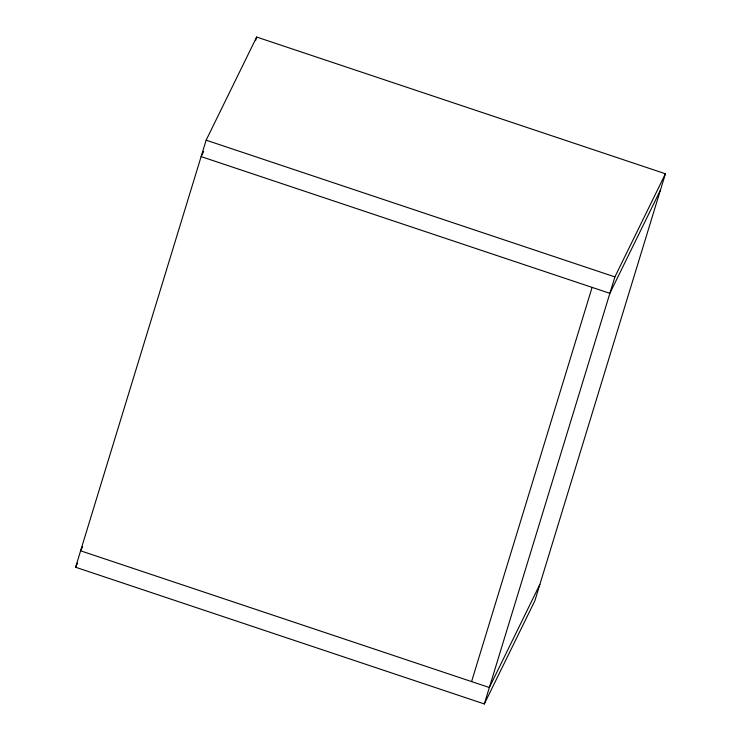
<?xml version="1.0" encoding="UTF-8"?>
<svg xmlns="http://www.w3.org/2000/svg" width="741" height="741" viewBox="0 0 741 741"><rect width="100%" height="100%" fill="white"/><g stroke="black" fill="none" stroke-linecap="round" stroke-linejoin="round"><path stroke-width="1.11" d="M75.582 567.226L206.146 140.179L256.673 37.05L665.418 173.774L534.854 600.821L484.327 703.95L75.582 567.226L77.601 563.104M255.673 40.338L256.673 37.05M471.572 681.581L592.096 287.378M484.327 703.95L614.891 276.902L665.418 173.774M203.655 151.442L201.126 156.601L609.862 293.325L660.398 190.196M82.621 546.682L80.602 550.804L489.347 687.528L539.874 584.399M206.146 140.179L614.891 276.902"/></g></svg>
